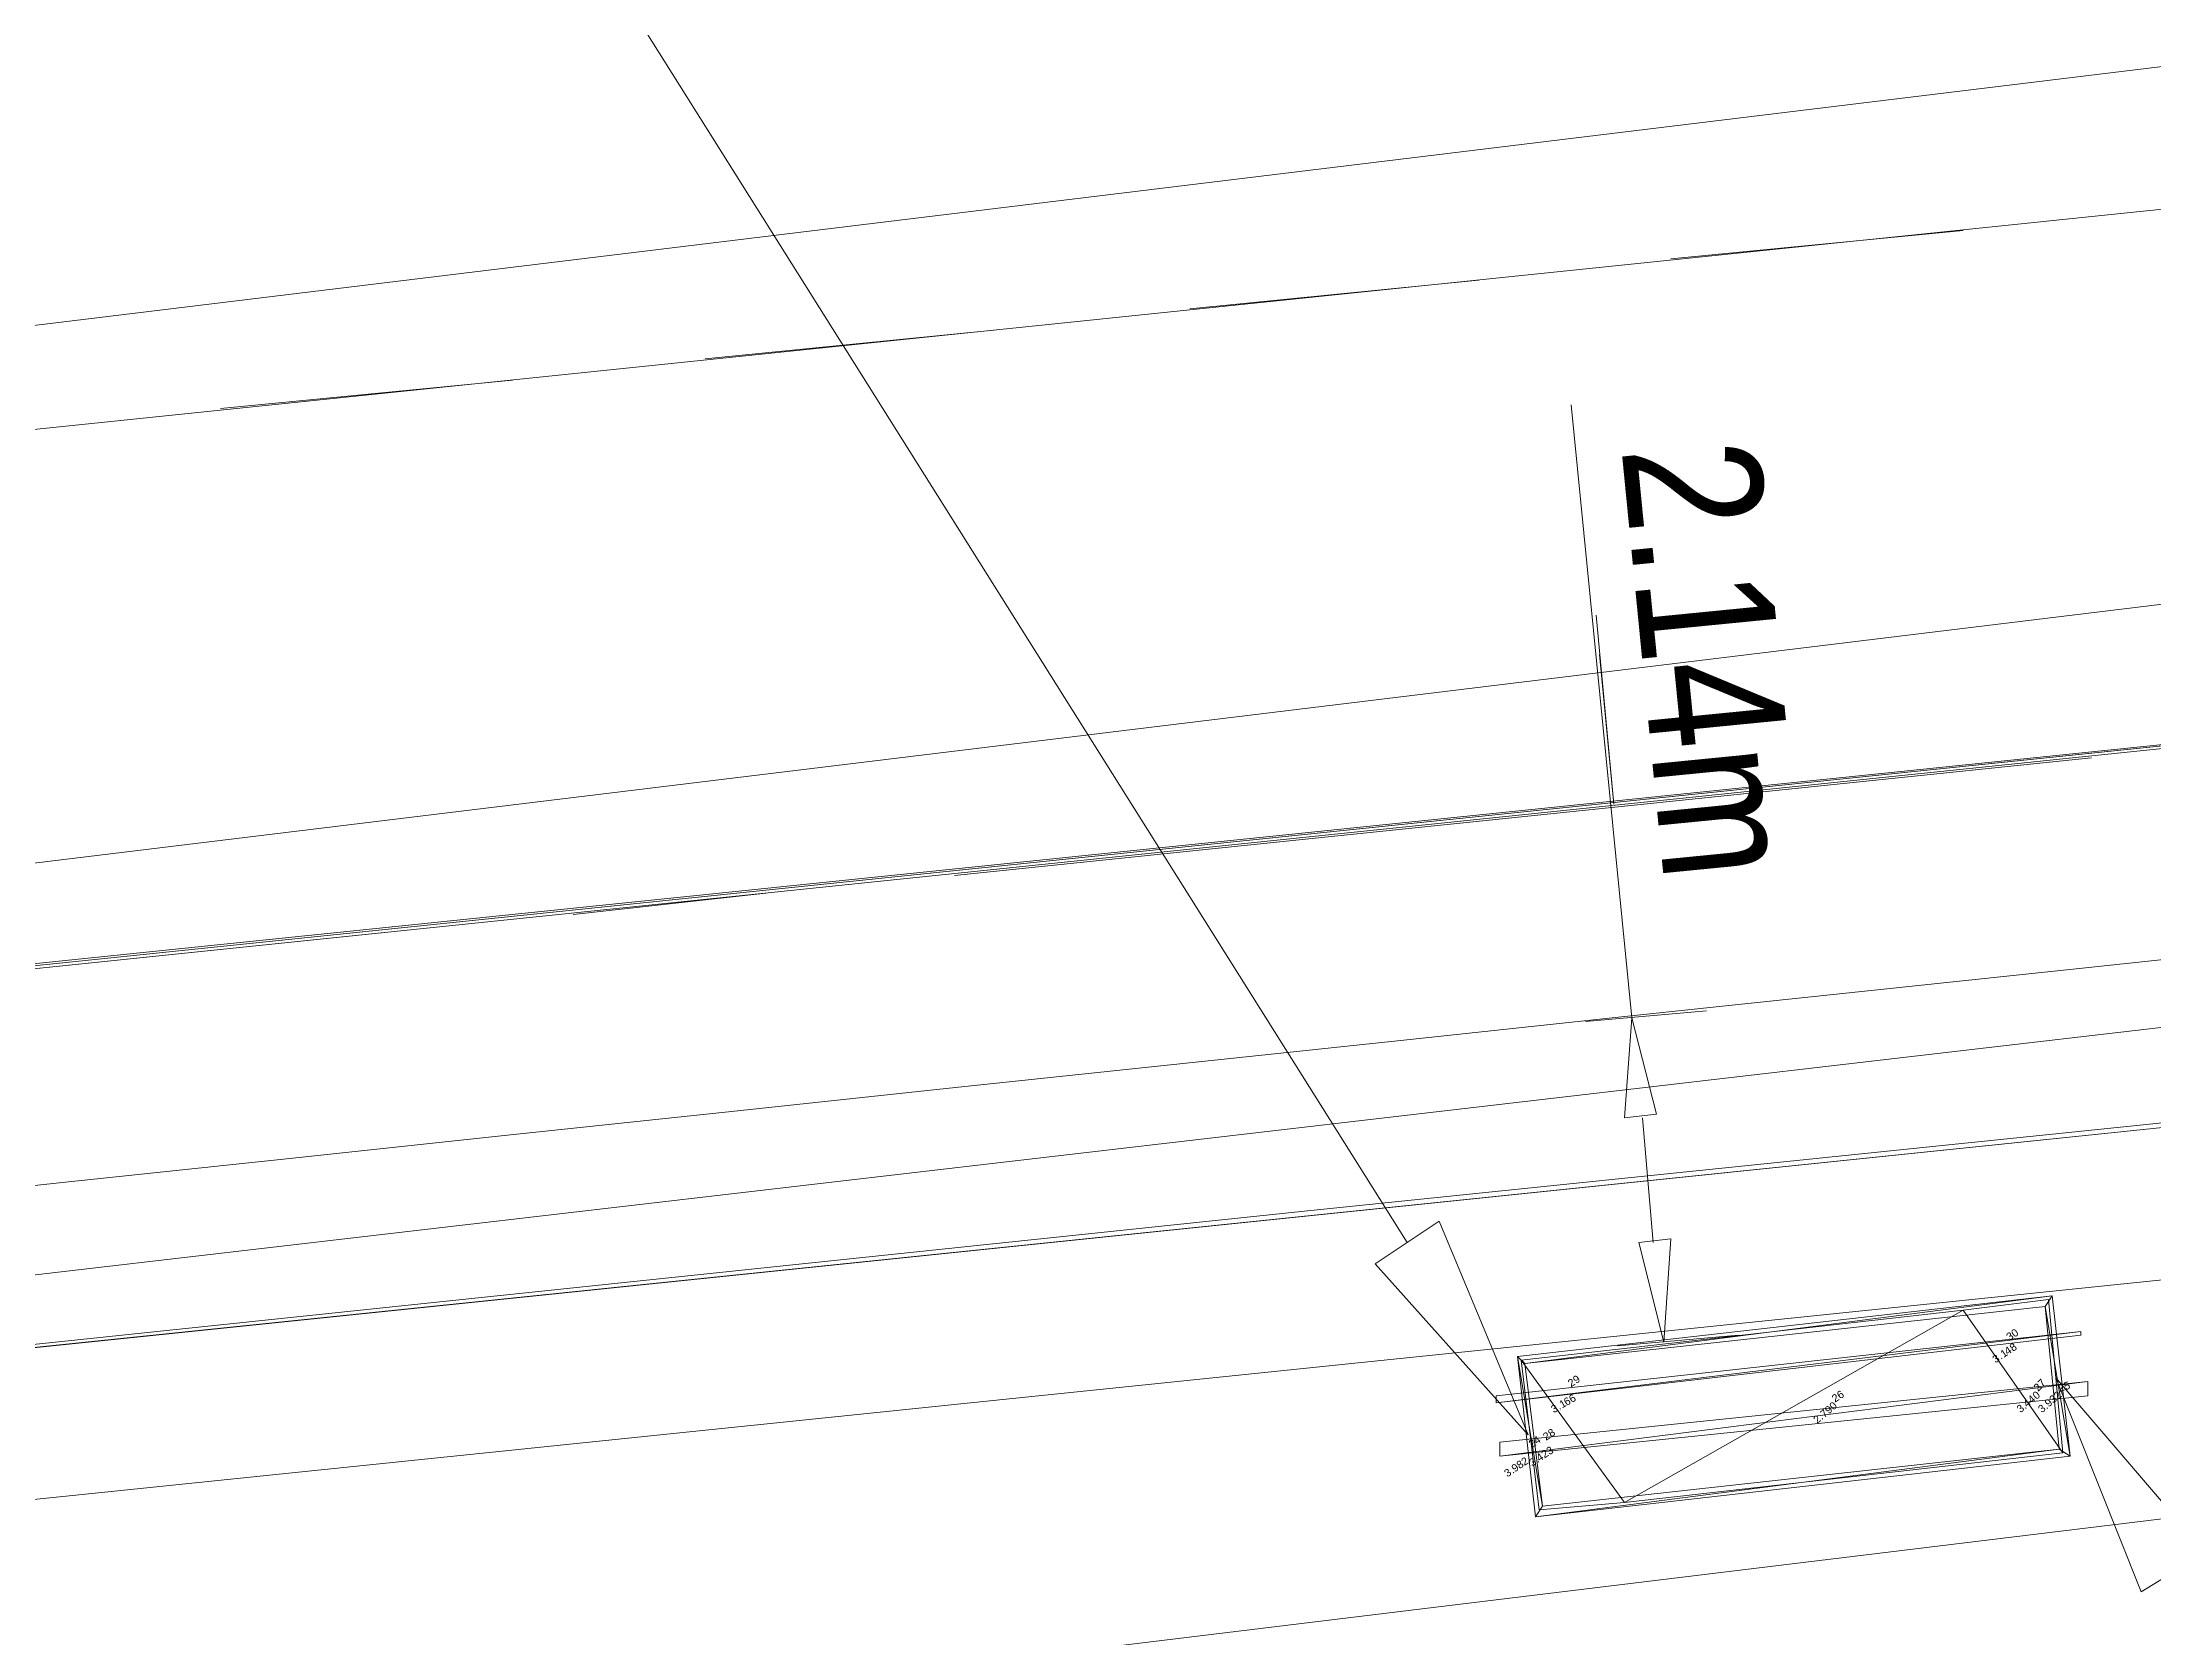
# Model space of a CAD drawing. Header units: inches. Extents: x -0.6 to 32.5, y 0.8 to 22.6.
# Drawn here: x 8.004 to 8.991, y 19.234 to 19.98 of the extents above; entities that cross this region are included whole.
import ezdxf

# ---------------------------------------------------------------- set-up
doc = ezdxf.new("R2010")
doc.units = ezdxf.units.IN
doc.header["$MEASUREMENT"] = 0
doc.layers.add('PDF_Geometry', color=7, linetype='Continuous', true_color=0xa5a5a5)
doc.layers.add('PDF_Text', color=7, linetype='Continuous')
doc.styles.add('PDF Arial', font='arial.ttf')

msp = doc.modelspace()

# ---------------------------------------------------------------- linework, layer by layer
at = {"layer": 'PDF_Geometry', "color": 1, "lineweight": 0}
msp.add_lwpolyline([(0.88555, 18.88222), (1.50222, 18.92722), (2.48389, 19.00556), (3.46555, 19.09055), (4.44555, 19.18223), (5.42555, 19.28056), (27.72389, 21.58723)], dxfattribs=at)
at = {"layer": 'PDF_Geometry', "color": 2, "lineweight": 0}
for points in [[(27.72389, 21.40888), (19.16389, 20.52388), (19.16054, 20.52388), (5.38056, 19.0989)], [(19.16055, 20.52388), (5.54389, 18.87054), (5.38056, 19.09889), (19.16055, 20.52388)], [(19.32389, 20.29556), (19.16055, 20.52388), (5.54389, 18.87054), (19.32389, 20.29556)]]:
    msp.add_lwpolyline(points, dxfattribs=at)
at = {"layer": 'PDF_Geometry', "color": 254, "lineweight": 0, "true_color": 0xdcdcdc}
for points in [[(5.33722, 19.52389), (19.09389, 21.19722), (5.31055, 19.77222), (5.33722, 19.52389)], [(19.12055, 20.9489), (5.33722, 19.52389), (19.09389, 21.19722), (19.12055, 20.9489)], [(5.36222, 19.27555), (19.12055, 20.9489), (5.33722, 19.52389), (5.36222, 19.27555)], [(19.14557, 20.70055), (5.36222, 19.27555), (19.12055, 20.9489), (19.14557, 20.70055)], [(5.38055, 19.09889), (19.14557, 20.70055), (5.36222, 19.27555), (5.38055, 19.09889)], [(19.16389, 20.52389), (5.38055, 19.09889), (19.14557, 20.70055), (19.16389, 20.52389)]]:
    msp.add_lwpolyline(points, dxfattribs=at)
at = {"layer": 'PDF_Geometry', "lineweight": 0}
for points in [[(5.36222, 19.27556), (19.14556, 20.70055)], [(5.38055, 19.09889), (19.16389, 20.52389)], [(8.76556, 19.87889), (8.90222, 19.89222)], [(8.54055, 19.85555), (8.67555, 19.86888)], [(8.31389, 19.83222), (8.44889, 19.84555)], [(8.08723, 19.80889), (8.22389, 19.82222)]]:
    msp.add_lwpolyline(points, dxfattribs=at)
at = {"layer": 'PDF_Geometry', "color": 9, "lineweight": 5, "true_color": 0xbababa}
msp.add_lwpolyline([(19.10222, 20.51557), (18.20556, 20.42388), (17.54888, 20.35722), (16.87556, 20.28223), (16.23389, 20.2239), (15.46056, 20.13889), (14.60222, 20.05388), (13.79556, 19.96888), (13.17389, 19.90222), (12.46222, 19.83222), (11.78222, 19.76557), (11.13389, 19.69388), (10.40389, 19.61888), (9.76056, 19.55055), (9.21222, 19.49722), (8.59722, 19.4339), (7.86722, 19.35722), (7.23722, 19.29557), (6.64056, 19.23222), (6.02889, 19.1689)], dxfattribs=at)
at = {"layer": 'PDF_Geometry', "color": 7, "lineweight": 13}
for points in [[(5.38722, 19.02889), (19.17055, 20.45221)], [(7.59222, 19.50722), (9.14556, 19.66723)]]:
    msp.add_lwpolyline(points, dxfattribs=at)
at = {"layer": 'PDF_Geometry', "color": 7, "lineweight": 9}
for points in [[(8.64222, 19.41889), (8.00722, 20.42889), (7.90056, 20.41889)], [(8.74722, 19.52389), (8.71889, 19.81057)], [(8.98223, 19.54888), (8.98223, 19.54888)], [(8.78223, 19.52722), (8.72556, 19.52222)], [(8.39222, 19.48556), (8.39222, 19.48556)], [(8.75722, 19.41889), (8.75222, 19.47723)], [(8.59722, 19.43389), (8.59722, 19.43389)], [(8.79722, 19.37556), (8.74055, 19.37056)]]:
    msp.add_lwpolyline(points, dxfattribs=at)
at = {"layer": 'PDF_Geometry', "color": 7, "lineweight": 0}
for points in [[(8.73889, 19.62389), (8.73056, 19.71222)], [(8.73889, 19.62389), (8.73223, 19.69389)], [(8.75889, 19.4789), (8.74389, 19.47723), (8.74722, 19.52388), (8.75889, 19.4789)], [(8.65723, 19.42889), (8.69889, 19.32889), (8.62723, 19.40889), (8.65723, 19.42889)], [(8.76556, 19.42056), (8.75056, 19.41889), (8.76222, 19.37222), (8.76556, 19.42056)], [(8.94389, 19.39389), (8.69722, 19.36222), (8.69389, 19.36556), (8.94389, 19.39389)], [(8.94055, 19.38889), (8.94389, 19.39389), (8.69722, 19.36222), (8.94055, 19.38889)], [(8.95222, 19.31889), (8.94055, 19.38889), (8.94389, 19.39389), (8.95222, 19.31889)], [(8.94722, 19.32222), (8.95222, 19.31889), (8.94055, 19.38889), (8.94722, 19.32222)], [(8.69722, 19.36222), (8.69389, 19.36556), (8.70555, 19.29556), (8.69722, 19.36222)], [(8.69389, 19.36556), (8.70555, 19.29556), (8.70222, 19.29056), (8.69389, 19.36556)], [(8.98556, 19.25556), (8.94555, 19.35555), (9.01555, 19.27388), (8.98556, 19.25556)], [(8.70555, 19.29556), (8.70222, 19.29056), (8.94722, 19.32222), (8.70555, 19.29556)], [(8.70222, 19.29056), (8.94722, 19.32222), (8.95222, 19.31889), (8.70222, 19.29056)]]:
    msp.add_lwpolyline(points, dxfattribs=at)
at = {"layer": 'PDF_Geometry', "color": 7, "lineweight": 20}
for points in [[(8.43056, 19.59055), (8.96222, 19.64556)], [(8.25222, 19.57222), (8.34222, 19.58222)], [(7.63222, 19.50888), (8.16389, 19.56388)]]:
    msp.add_lwpolyline(points, dxfattribs=at)
at = {"layer": 'PDF_Geometry', "color": 6, "lineweight": 0}
for points in [[(8.90222, 19.38722), (8.69555, 19.36389), (8.74389, 19.29723), (8.90222, 19.38722)], [(8.90222, 19.38722), (8.94889, 19.32055), (8.74389, 19.29723), (8.90222, 19.38722)], [(8.94222, 19.39223), (8.94888, 19.32056), (8.90222, 19.38723), (8.94222, 19.39223)], [(8.69555, 19.36389), (8.74389, 19.29723), (8.70389, 19.29389), (8.69555, 19.36389)]]:
    msp.add_lwpolyline(points, dxfattribs=at)
at = {"layer": 'PDF_Geometry', "color": 140, "lineweight": 0}
for points in [[(8.68389, 19.34722), (8.68389, 19.34389), (8.95722, 19.37722), (8.68389, 19.34722)], [(8.68389, 19.34389), (8.95722, 19.37722), (8.95722, 19.37556), (8.68389, 19.34389)], [(8.96056, 19.34722), (8.96056, 19.35389), (8.68556, 19.31889), (8.96056, 19.34722)], [(8.96056, 19.35389), (8.68556, 19.31889), (8.68556, 19.32554), (8.96056, 19.35389)]]:
    msp.add_lwpolyline(points, dxfattribs=at)
at = {"layer": 'PDF_Geometry', "color": 6, "lineweight": 18}
for points in [[(8.92389, 19.37222), (8.92389, 19.37222)], [(8.71889, 19.35056), (8.71889, 19.35056)], [(8.93722, 19.34889), (8.93722, 19.34889)], [(8.94722, 19.34889), (8.94722, 19.34889)], [(8.84222, 19.34389), (8.84222, 19.34389)], [(8.70722, 19.32555), (8.70722, 19.32555)], [(8.70055, 19.32222), (8.70055, 19.32222)]]:
    msp.add_lwpolyline(points, dxfattribs=at)
at = {"layer": 'PDF_Geometry', "color": 9, "lineweight": 5, "true_color": 0xbababa}
msp.add_arc((177.92998, -1576.90311), 1605.36759, 95.36863267, 96.33155837, dxfattribs=at)

# ---------------------------------------------------------------- texts
at = {"layer": 'PDF_Text', "attachment_point": 7, "style": 'PDF Arial'}
for s, insert, char_height, rotation in [('\\W0.820702;2.14m', (8.74244, 19.79013), 0.0641305, 275.61912), ('\\W1.001289;3', (8.92394, 19.37278), 0.0035623, 33.69894), ('\\W1.001712;0', (8.92624, 19.37432), 0.0035623, 33.69894), ('\\W1.001005;2', (8.71887, 19.35109), 0.0035623, 33.69894), ('\\W1.000870;9', (8.72126, 19.35261), 0.0035623, 33.69894), ('\\W1.001125;27', (8.93732, 19.349), 0.0035628, 45), ('\\W1.001005;2', (8.84234, 19.34397), 0.0035623, 33.69894), ('\\W0.998941;6', (8.84471, 19.34547), 0.0035623, 33.69894), ('\\W1.001005;2', (8.94735, 19.34893), 0.0035621, 18.43495), ('\\W1.001554;5', (8.95005, 19.34976), 0.0035621, 18.43495), ('\\W1.001005;2', (8.70055, 19.32276), 0.0035623, 33.69894), ('\\W1.000981;4', (8.70278, 19.32425), 0.0035623, 33.69894), ('\\W1.001005;2', (8.7072, 19.3261), 0.0035623, 33.69894), ('\\W1.001422;8', (8.70958, 19.32761), 0.0035623, 33.69894)]:
    msp.add_mtext(s, dxfattribs=dict(at, insert=insert, char_height=char_height, rotation=rotation))
at = {"layer": 'PDF_Text', "color": 3, "attachment_point": 7, "style": 'PDF Arial'}
for s, insert, char_height, rotation in [('\\W1.001289;3', (8.91743, 19.36228), 0.0035623, 33.69894), ('\\W1.000949;1', (8.92113, 19.36482), 0.0035623, 33.69894), ('\\W0.998831;.', (8.9199, 19.364), 0.0035623, 33.69894), ('\\W1.000981;4', (8.92303, 19.36609), 0.0035623, 33.69894), ('\\W1.001422;8', (8.92548, 19.36765), 0.0035623, 33.69894), ('\\W0.998941;6', (8.71676, 19.34237), 0.0035624, 29.74885), ('\\W0.998941;6', (8.71917, 19.34374), 0.0035624, 29.74885), ('\\W1.001056;44', (8.93213, 19.34159), 0.0035627, 39.80353), ('\\W1.001712;0', (8.93653, 19.34518), 0.0035627, 39.80353), ('\\W1.000870;9', (8.94228, 19.34164), 0.0035627, 39.80353), ('\\W1.001749;32', (8.94441, 19.34341), 0.0035627, 39.80353), ('\\W1.001289;3', (8.71078, 19.33895), 0.0035624, 29.74885), ('\\W0.998831;.', (8.71336, 19.3405), 0.0035624, 29.74885), ('\\W1.000949;1', (8.71464, 19.34123), 0.0035624, 29.74885), ('\\W0.999973;2.', (8.83399, 19.33398), 0.0035627, 39.80353), ('\\W1.000899;790', (8.83729, 19.33665), 0.0035627, 39.80353), ('\\W1.000225;3.', (8.92909, 19.33898), 0.0035627, 39.80353), ('\\W1.000225;3.', (8.9391, 19.33898), 0.0035627, 39.80353), ('\\W1.001422;8', (8.69485, 19.3128), 0.0035623, 33.69894), ('\\W1.001005;2', (8.69707, 19.31435), 0.0035623, 33.69894), ('\\W1.001289;3', (8.70077, 19.31395), 0.0035623, 33.69894), ('\\W0.998831;.', (8.70324, 19.31567), 0.0035623, 33.69894), ('\\W1.000981;4', (8.70406, 19.31623), 0.0035623, 33.69894), ('\\W1.001005;2', (8.70644, 19.31781), 0.0035623, 33.69894), ('\\W1.001289;3', (8.70882, 19.31932), 0.0035623, 33.69894), ('\\W1.001289;3', (8.6891, 19.30896), 0.0035623, 33.69894), ('\\W1.000870;9', (8.69255, 19.31126), 0.0035623, 33.69894), ('\\W0.998831;.', (8.69157, 19.31068), 0.0035623, 33.69894)]:
    msp.add_mtext(s, dxfattribs=dict(at, insert=insert, char_height=char_height, rotation=rotation))

doc.saveas('drawing.dxf')
